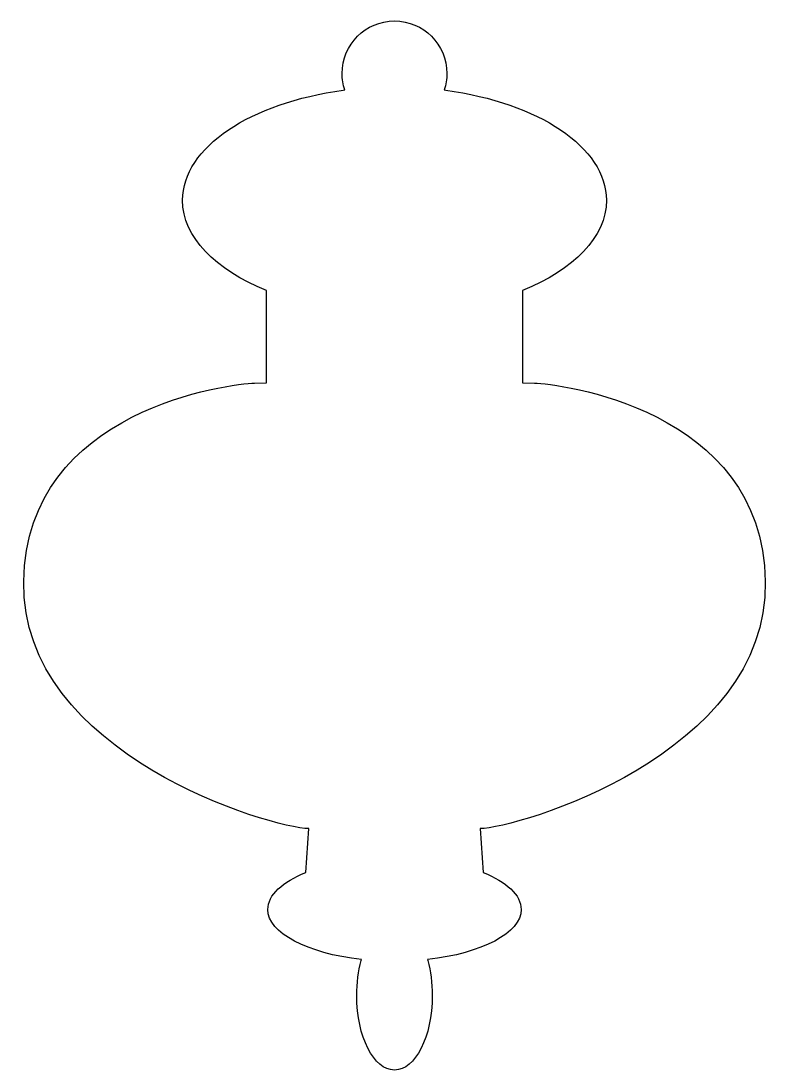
# Model space of a CAD drawing. Header units: centimetres. Extents: x -5.7 to 5.7, y -8 to 8.
import ezdxf

# ---------------------------------------------------------------- set-up
doc = ezdxf.new("R2010")
doc.units = ezdxf.units.CM
doc.header["$MEASUREMENT"] = 0
doc.layers.add('Camada 1', color=7, linetype='Continuous')

msp = doc.modelspace()

# ---------------------------------------------------------------- linework, layer by layer
at = {"layer": 'Camada 1'}
msp.add_open_spline([(-0.00001, -8.03448), (0.31955, -8.03448), (0.57866, -7.525), (0.57866, -6.89616), (0.57866, -6.89616), (0.57866, -6.70159), (0.55374, -6.51833), (0.50997, -6.358), (0.50997, -6.358), (0.50997, -6.358), (0.50777, -6.34374), (0.50777, -6.34374), (0.50777, -6.34374), (1.33631, -6.24598), (1.94102, -5.93837), (1.94102, -5.57378), (1.94102, -5.57378), (1.94102, -5.3523), (1.71792, -5.1518), (1.3573, -5.00651), (1.3573, -5.00651), (1.3573, -5.00651), (1.31415, -4.3359), (1.31415, -4.3359), (1.31415, -4.3359), (1.85491, -4.3359), (5.72446, -3.21245), (5.68292, -0.54947), (5.68292, -0.54947), (5.64135, 2.11343), (2.48154, 2.479), (2.14626, 2.48792), (2.14626, 2.48792), (2.14626, 2.48792), (1.96237, 2.49139), (1.96237, 2.49139), (1.96237, 2.49139), (1.96237, 2.49139), (1.96237, 3.90522), (1.96237, 3.90522), (1.96237, 3.90522), (2.74321, 4.22219), (3.24735, 4.72376), (3.24735, 5.28828), (3.24735, 5.28828), (3.24735, 6.10227), (2.19889, 6.78542), (0.78466, 6.97288), (0.78466, 6.97288), (0.78466, 6.97288), (0.7627, 6.98158), (0.7627, 6.98158), (0.7627, 6.98158), (0.78844, 7.06037), (0.80249, 7.14448), (0.80249, 7.23196), (0.80249, 7.23196), (0.80252, 7.67523), (0.44327, 8.03448), (-0.00001, 8.03448), (-0.00001, 8.03448), (-0.44329, 8.03448), (-0.80252, 7.67523), (-0.80252, 7.23195), (-0.80252, 7.23195), (-0.80252, 7.14445), (-0.78858, 7.06034), (-0.76273, 6.98157), (-0.76273, 6.98157), (-0.76273, 6.98157), (-0.78472, 6.97287), (-0.78472, 6.97287), (-0.78472, 6.97287), (-2.19905, 6.78544), (-3.24741, 6.10226), (-3.24741, 5.28827), (-3.24741, 5.28827), (-3.24741, 4.72375), (-2.74327, 4.22221), (-1.96243, 3.90521), (-1.96243, 3.90521), (-1.96243, 3.90521), (-1.96243, 2.49138), (-1.96243, 2.49138), (-1.96243, 2.49138), (-1.96243, 2.49138), (-2.14632, 2.48791), (-2.14632, 2.48791), (-2.14632, 2.48791), (-2.4817, 2.479), (-5.64138, 2.11343), (-5.68295, -0.54947), (-5.68295, -0.54947), (-5.72451, -3.21245), (-1.85503, -4.3359), (-1.31409, -4.3359), (-1.31409, -4.3359), (-1.31409, -4.3359), (-1.35724, -5.00651), (-1.35724, -5.00651), (-1.35724, -5.00651), (-1.71797, -5.15179), (-1.94104, -5.35229), (-1.94104, -5.57378), (-1.94104, -5.57378), (-1.94104, -5.93835), (-1.33626, -6.24595), (-0.50782, -6.34374), (-0.50782, -6.34374), (-0.50782, -6.34374), (-0.51002, -6.358), (-0.51002, -6.358), (-0.51002, -6.358), (-0.55376, -6.51834), (-0.5786, -6.70159), (-0.5786, -6.89616), (-0.5786, -6.89616), (-0.57855, -7.525), (-0.31958, -8.03448), (-0.00001, -8.03448)], degree=3, knots=[0, 0, 0, 0, 0.03225806, 0.03225806, 0.03225806, 0.03225806, 0.06451613, 0.06451613, 0.06451613, 0.06451613, 0.09677419, 0.09677419, 0.09677419, 0.09677419, 0.12903226, 0.12903226, 0.12903226, 0.12903226, 0.16129032, 0.16129032, 0.16129032, 0.16129032, 0.19354839, 0.19354839, 0.19354839, 0.19354839, 0.22580645, 0.22580645, 0.22580645, 0.22580645, 0.25806452, 0.25806452, 0.25806452, 0.25806452, 0.29032258, 0.29032258, 0.29032258, 0.29032258, 0.32258065, 0.32258065, 0.32258065, 0.32258065, 0.35483871, 0.35483871, 0.35483871, 0.35483871, 0.38709677, 0.38709677, 0.38709677, 0.38709677, 0.41935484, 0.41935484, 0.41935484, 0.41935484, 0.4516129, 0.4516129, 0.4516129, 0.4516129, 0.48387097, 0.48387097, 0.48387097, 0.48387097, 0.51612903, 0.51612903, 0.51612903, 0.51612903, 0.5483871, 0.5483871, 0.5483871, 0.5483871, 0.58064516, 0.58064516, 0.58064516, 0.58064516, 0.61290323, 0.61290323, 0.61290323, 0.61290323, 0.64516129, 0.64516129, 0.64516129, 0.64516129, 0.67741935, 0.67741935, 0.67741935, 0.67741935, 0.70967742, 0.70967742, 0.70967742, 0.70967742, 0.74193548, 0.74193548, 0.74193548, 0.74193548, 0.77419355, 0.77419355, 0.77419355, 0.77419355, 0.80645161, 0.80645161, 0.80645161, 0.80645161, 0.83870968, 0.83870968, 0.83870968, 0.83870968, 0.87096774, 0.87096774, 0.87096774, 0.87096774, 0.90322581, 0.90322581, 0.90322581, 0.90322581, 0.93548387, 0.93548387, 0.93548387, 0.93548387, 1, 1, 1, 1], dxfattribs=at)

doc.saveas('drawing.dxf')
